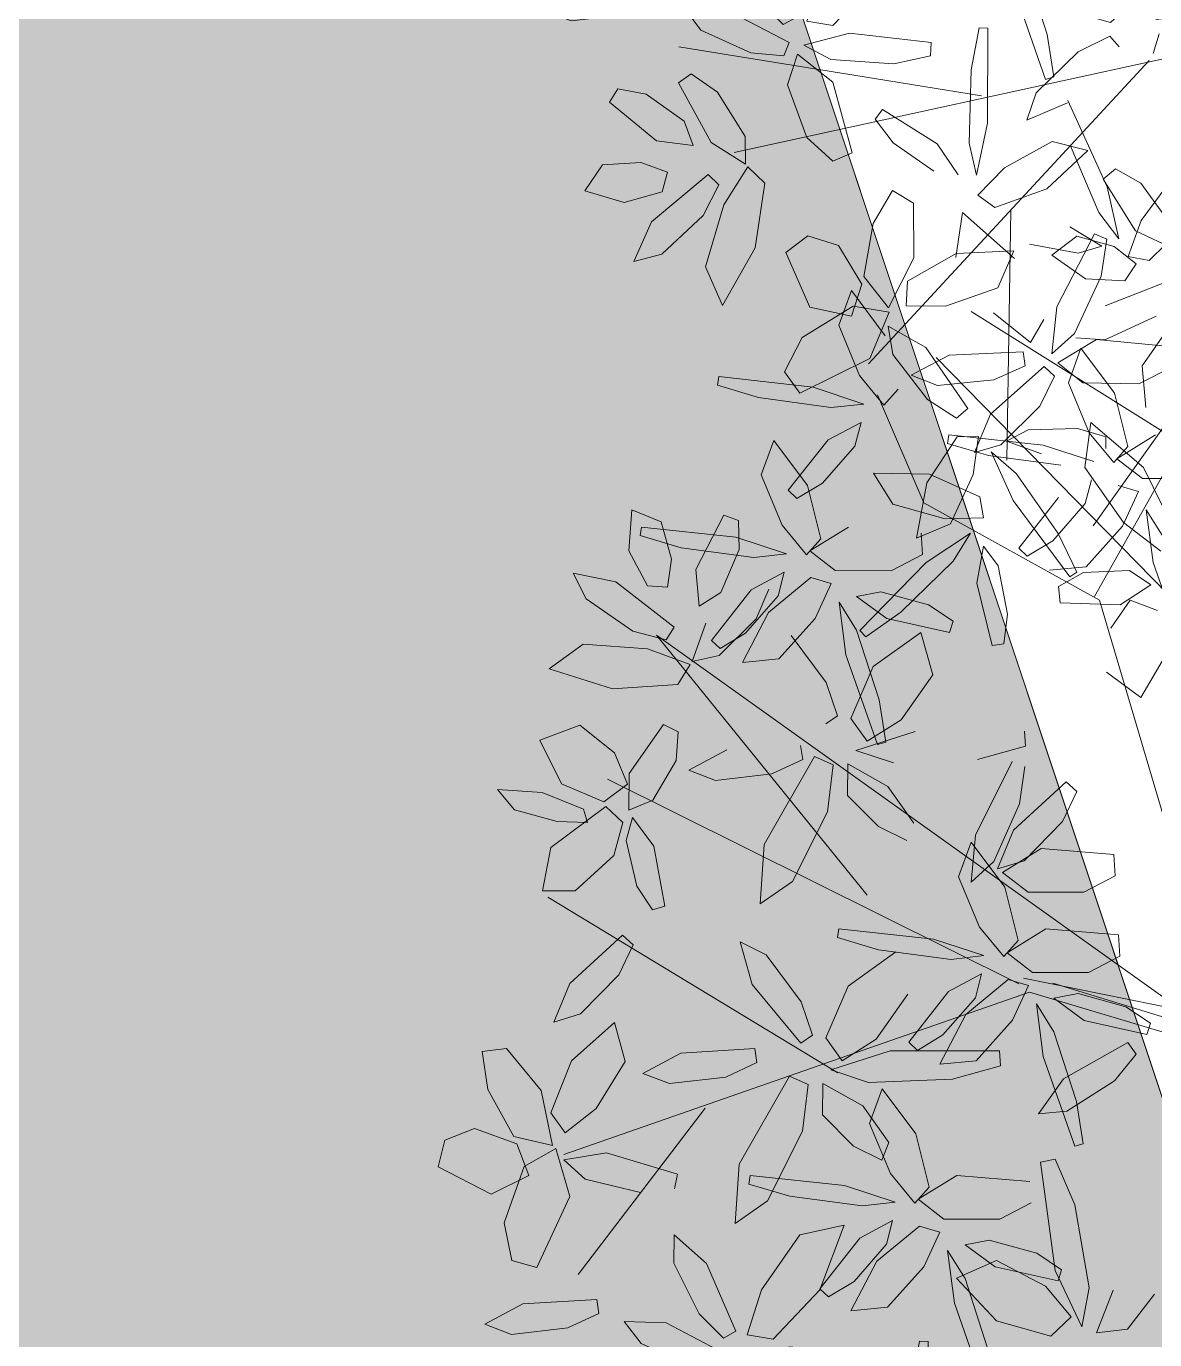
# Model space of a CAD drawing. Header units: inches. Extents: x 218980 to 233865, y 587194 to 599270.
# Drawn here: x 219060.106 to 219063.015, y 587472.504 to 587475.888 of the extents above; entities that cross this region are included whole.
import ezdxf

# ---------------------------------------------------------------- set-up
doc = ezdxf.new("R2010")
doc.units = ezdxf.units.IN
doc.header["$MEASUREMENT"] = 0
doc.linetypes.add('01', pattern=[0])
doc.layers.get('0').update_dxf_attribs({"lineweight": 0})
doc.layers.add('Open Space Within Settlement Active', color=7, linetype='01', lineweight=0, true_color=0xb1d336)
doc.layers.add('P_Main Development Zone', color=7, linetype='Continuous', lineweight=0, true_color=0xdc5e9b)
doc.layers.add('Proposed Plot Boundary', color=250, linetype='01', lineweight=0)
doc.layers.add('Proposed Urban Design', color=250, linetype='Continuous', lineweight=0)

# ---------------------------------------------------------------- blocks, each defined once
blk = doc.blocks.new('tree2')
at = {"color": 60}
for p, q in [((325195.9981, 3048397.3896), (325195.7948, 3048397.8351)), ((325195.8072, 3048397.6044), (325195.955, 3048397.2574)), ((325196.0577, 3048397.122), (325195.9981, 3048397.3896)), ((325196.3403, 3048397.4417), (325196.1728, 3048397.2167)), ((325195.2523, 3048397.2572), (325195.2176, 3048397.026)), ((325195.5199, 3048397.0214), (325195.2523, 3048397.2572)), ((325195.955, 3048397.2574), (325196.0577, 3048397.122)), ((325195.9704, 3048397.0845), (325195.8055, 3048397.1842)), ((325196.1728, 3048397.2167), (325196.1063, 3048397.0311)), ((325196.2139, 3048397.0098), (325196.416, 3048397.2091)), ((325195.7385, 3048396.772), (325195.9326, 3048397.1479)), ((325195.9326, 3048397.1479), (325195.9963, 3048397.1213)), ((325195.9963, 3048397.1213), (325195.9665, 3048396.9295)), ((325195.5981, 3048397.0951), (325195.8489, 3048397.0492)), ((325195.8489, 3048397.0492), (325195.9704, 3048397.0845)), ((325196.1063, 3048397.0311), (325196.2139, 3048397.0098)), ((325195.9665, 3048396.9295), (325195.8305, 3048396.634)), ((325194.6803, 3048396.8552), (325194.6144, 3048396.6777)), ((325194.8528, 3048396.6228), (325194.6803, 3048396.8552)), ((325195.7123, 3048396.5302), (325195.7385, 3048396.772)), ((325195.4126, 3048396.7405), (325195.6024, 3048396.5887)), ((325195.6024, 3048396.5887), (325195.6709, 3048396.7059)), ((325194.6144, 3048396.6777), (325194.7212, 3048396.4182)), ((325195.8305, 3048396.634), (325195.7123, 3048396.5302)), ((325195.743, 3048396.4829), (325195.9437, 3048396.6027)), ((325195.9437, 3048396.6027), (325196.3188, 3048396.5666)), ((325194.9872, 3048396.4205), (325195.1844, 3048396.5226)), ((325195.1844, 3048396.5226), (325195.5648, 3048396.5403)), ((325195.5648, 3048396.5403), (325195.5752, 3048396.4679)), ((325195.3974, 3048396.2195), (325195.6731, 3048396.4642)), ((325195.5752, 3048396.4679), (325195.4144, 3048396.3952)), ((325195.6731, 3048396.4642), (325195.7268, 3048396.4146)), ((325195.8732, 3048396.3794), (325195.743, 3048396.4829)), ((325196.3242, 3048396.4569), (325196.1613, 3048396.375)), ((325193.9965, 3048396.4123), (325193.9895, 3048396.3682)), ((325193.9895, 3048396.3682), (325194.2006, 3048396.3042)), ((325194.483, 3048396.3574), (325193.9965, 3048396.4123)), ((325194.7212, 3048396.4182), (325194.8461, 3048396.2657)), ((325195.1233, 3048396.3661), (325194.9872, 3048396.4205)), ((325195.4144, 3048396.3952), (325195.1233, 3048396.3661)), ((325195.7268, 3048396.4146), (325195.6516, 3048396.2608)), ((325196.1613, 3048396.375), (325195.8732, 3048396.3794)), ((325194.2006, 3048396.3042), (325194.5743, 3048396.2524)), ((325194.7432, 3048396.2708), (325194.483, 3048396.3574)), ((325194.8461, 3048396.2657), (325194.9198, 3048396.347)), ((325194.5743, 3048396.2524), (325194.7432, 3048396.2708)), ((325195.6516, 3048396.2608), (325195.4506, 3048396.0615)), ((325194.7304, 3048396.1766), (325194.5601, 3048396.0865)), ((325194.6981, 3048396.0543), (325194.7304, 3048396.1766)), ((325195.3135, 3048396.0209), (325195.3974, 3048396.2195)), ((325195.9147, 3048396.1755), (325195.8832, 3048395.9438)), ((325196.1856, 3048395.9434), (325195.9147, 3048396.1755)), ((325194.2793, 3048396.0833), (325194.2143, 3048395.9054)), ((325194.453, 3048395.8518), (325194.2793, 3048396.0833)), ((325194.5601, 3048396.0865), (325194.3539, 3048395.8266)), ((325194.5297, 3048395.8629), (325194.6981, 3048396.0543)), ((325195.4506, 3048396.0615), (325195.3135, 3048396.0209)), ((325194.2143, 3048395.9054), (325194.3224, 3048395.6465)), ((325194.7937, 3048395.9153), (325194.8934, 3048395.7543)), ((325195.083, 3048395.9089), (325194.7937, 3048395.9153)), ((325195.3418, 3048395.7924), (325195.083, 3048395.9089)), ((325195.8832, 3048395.9438), (325196.0822, 3048395.6611)), ((325196.3409, 3048395.63), (325196.1856, 3048395.9434)), ((325194.3539, 3048395.8266), (325194.3981, 3048395.7844)), ((325194.3981, 3048395.7844), (325194.5297, 3048395.8629)), ((325194.5213, 3048395.5764), (325194.453, 3048395.8518)), ((325194.8934, 3048395.7543), (325195.1637, 3048395.6794)), ((325195.3608, 3048395.6843), (325195.3418, 3048395.7924)), ((325193.5328, 3048395.5142), (325193.548, 3048395.7251)), ((325193.548, 3048395.7251), (325193.6983, 3048395.6643)), ((325193.8771, 3048395.4186), (325194.0211, 3048395.6979)), ((325194.0211, 3048395.6979), (325194.0976, 3048395.6702)), ((325193.5977, 3048395.6368), (325193.5909, 3048395.5927)), ((325194.0846, 3048395.5845), (325193.5977, 3048395.6368)), ((325193.6983, 3048395.6643), (325193.7515, 3048395.4724)), ((325194.0976, 3048395.6702), (325194.1016, 3048395.5206)), ((325194.3224, 3048395.6465), (325194.4481, 3048395.4947)), ((325194.4649, 3048395.5142), (325194.6639, 3048395.6367)), ((325195.1637, 3048395.6794), (325195.3608, 3048395.6843)), ((325196.0822, 3048395.6611), (325196.274, 3048395.512)), ((325193.5909, 3048395.5927), (325193.8025, 3048395.5298)), ((325194.3452, 3048395.4992), (325194.0846, 3048395.5845)), ((325194.4481, 3048395.4947), (325194.5213, 3048395.5764)), ((325195.0395, 3048395.6058), (325195.0464, 3048395.4962)), ((325195.2936, 3048395.6063), (325195.0655, 3048395.454)), ((325195.2044, 3048395.4616), (325195.2936, 3048395.6063)), ((325193.6275, 3048395.3338), (325193.5328, 3048395.5142)), ((325193.8025, 3048395.5298), (325194.1763, 3048395.48)), ((325194.1016, 3048395.5206), (325194.007, 3048395.2994)), ((325194.1763, 3048395.48), (325194.3452, 3048395.4992)), ((325194.5966, 3048395.4124), (325194.4649, 3048395.5142)), ((325195.0464, 3048395.4962), (325194.8847, 3048395.412)), ((325195.3601, 3048395.5383), (325195.3267, 3048395.3486)), ((325195.4368, 3048395.4378), (325195.3601, 3048395.5383)), ((325193.7515, 3048395.4724), (325193.732, 3048395.328)), ((325193.895, 3048395.2288), (325193.8771, 3048395.4186)), ((325195.0655, 3048395.454), (325194.7235, 3048395.1036)), ((325194.9342, 3048395.1985), (325195.2044, 3048395.4616)), ((325195.4846, 3048395.1874), (325195.4368, 3048395.4378)), ((325193.2457, 3048395.4002), (325193.4644, 3048395.3546)), ((325193.3125, 3048395.2673), (325193.2457, 3048395.4002)), ((325193.4644, 3048395.3546), (325193.7656, 3048395.1212)), ((325194.3329, 3048395.405), (325194.163, 3048395.314)), ((325194.4707, 3048395.3764), (325194.2515, 3048395.1961)), ((325194.3013, 3048395.2825), (325194.3329, 3048395.405)), ((325194.576, 3048395.3454), (325194.4707, 3048395.3764)), ((325194.8847, 3048395.412), (325194.5966, 3048395.4124)), ((325195.3267, 3048395.3486), (325195.4053, 3048395.0262)), ((325195.7467, 3048395.3313), (325195.8764, 3048395.403)), ((325195.8764, 3048395.403), (325196.1124, 3048395.414)), ((325196.1124, 3048395.414), (325196.2234, 3048395.34)), ((325193.732, 3048395.328), (325193.6275, 3048395.3338)), ((325194.007, 3048395.2994), (325193.895, 3048395.2288)), ((325194.163, 3048395.314), (325193.9582, 3048395.0529)), ((325194.1339, 3048395.0902), (325194.3013, 3048395.2825)), ((325194.2542, 3048395.3162), (325194.1893, 3048395.1644)), ((325194.493, 3048395.1666), (325194.576, 3048395.3454)), ((325194.8307, 3048395.3041), (325194.7065, 3048395.28)), ((325195.0763, 3048395.2357), (325194.8307, 3048395.3041)), ((325195.7559, 3048395.2464), (325195.7467, 3048395.3313)), ((325196.2234, 3048395.34), (325196.0644, 3048395.2369)), ((325193.5535, 3048395.1014), (325193.3125, 3048395.2673)), ((325194.6161, 3048395.2505), (325194.6513, 3048394.9786)), ((325194.7062, 3048395.1064), (325194.6161, 3048395.2505)), ((325194.7065, 3048395.28), (325194.8617, 3048395.1658)), ((325195.2042, 3048395.1513), (325195.0763, 3048395.2357)), ((325196.0644, 3048395.2369), (325195.7559, 3048395.2464)), ((325196.0168, 3048395.1157), (325196.116, 3048395.2598)), ((325196.116, 3048395.2598), (325196.2578, 3048395.2075)), ((325194.1893, 3048395.1644), (325193.9977, 3048394.9755)), ((325194.2515, 3048395.1961), (325194.1173, 3048394.9397)), ((325194.3058, 3048394.9576), (325194.493, 3048395.1666)), ((325194.754, 3048395.071), (325194.9342, 3048395.1985)), ((325194.8617, 3048395.1658), (325195.1855, 3048395.0932)), ((325195.1855, 3048395.0932), (325195.2042, 3048395.1513)), ((325195.4657, 3048395.0353), (325195.4846, 3048395.1874)), ((325193.7247, 3048395.0557), (325193.5535, 3048395.1014)), ((325193.7656, 3048395.1212), (325193.7247, 3048395.0557)), ((325193.8588, 3048394.9443), (325193.929, 3048395.1414)), ((325194.0026, 3048395.011), (325194.1339, 3048395.0902)), ((325194.5495, 3048394.8367), (325194.3696, 3048395.079)), ((325194.822, 3048394.7474), (325194.7062, 3048395.1064)), ((325194.7235, 3048395.1036), (325194.754, 3048395.071)), ((325194.7923, 3048394.9181), (325195.0367, 3048395.0939)), ((325195.0367, 3048395.0939), (325195.0999, 3048394.8764)), ((325193.1213, 3048394.9063), (325193.2968, 3048395.0339)), ((325193.2968, 3048395.0339), (325193.6292, 3048395.0087)), ((325193.9582, 3048395.0529), (325194.0026, 3048395.011)), ((325195.4053, 3048395.0262), (325195.4657, 3048395.0353)), ((325193.6292, 3048395.0087), (325193.848, 3048394.9291)), ((325193.9977, 3048394.9755), (325193.8588, 3048394.9443)), ((325194.1173, 3048394.9397), (325194.3058, 3048394.9576)), ((325194.6513, 3048394.9786), (325194.8135, 3048394.5166)), ((325196.2989, 3048394.9747), (325196.1724, 3048394.7583)), ((325193.4479, 3048394.8036), (325193.1213, 3048394.9063)), ((325193.848, 3048394.9291), (325193.7839, 3048394.8253)), ((325194.6765, 3048394.6514), (325194.7923, 3048394.9181)), ((325195.0999, 3048394.8764), (325194.9356, 3048394.644)), ((325196.1724, 3048394.7583), (325195.9947, 3048394.8891)), ((325193.7839, 3048394.8253), (325193.4479, 3048394.8036)), ((325194.6073, 3048394.6646), (325194.5495, 3048394.8367)), ((325194.8563, 3048394.5294), (325194.822, 3048394.7474)), ((325193.0737, 3048394.5385), (325193.2803, 3048394.6158)), ((325193.2803, 3048394.6158), (325193.4579, 3048394.4734)), ((325193.5335, 3048394.3673), (325193.71, 3048394.6205)), ((325193.71, 3048394.6205), (325193.7862, 3048394.5817)), ((325194.5469, 3048394.6234), (325194.6073, 3048394.6646)), ((325194.7604, 3048394.5335), (325194.6765, 3048394.6514)), ((325194.9356, 3048394.644), (325194.7604, 3048394.5335)), ((325193.1857, 3048394.3143), (325193.0737, 3048394.5385)), ((325193.7862, 3048394.5817), (325193.7753, 3048394.4339)), ((325194.7028, 3048394.4861), (325195.0081, 3048394.5844)), ((325195.5722, 3048394.5845), (325195.5775, 3048394.5074)), ((325193.4579, 3048394.4734), (325193.5244, 3048394.3116)), ((325193.8419, 3048394.3842), (325194.0377, 3048394.489)), ((325194.4178, 3048394.5119), (325194.4292, 3048394.4397)), ((325194.8963, 3048394.4219), (325194.7028, 3048394.4861)), ((325194.8135, 3048394.5166), (325194.8563, 3048394.5294)), ((325195.5775, 3048394.5074), (325195.3301, 3048394.4385)), ((325193.7753, 3048394.4339), (325193.6555, 3048394.2303)), ((325194.2293, 3048394.0011), (325194.4891, 3048394.4542)), ((325194.4292, 3048394.4397), (325194.2694, 3048394.3648)), ((325194.4891, 3048394.4542), (325194.5857, 3048394.4111)), ((325194.5857, 3048394.4111), (325194.5558, 3048394.17)), ((325194.6618, 3048394.4164), (325194.6591, 3048394.2545)), ((325194.868, 3048394.3006), (325194.6618, 3048394.4164)), ((325195.3199, 3048394.0501), (325195.5088, 3048394.4286)), ((325195.5729, 3048394.4029), (325195.5457, 3048394.2107)), ((325193.5328, 3048394.1778), (325193.5335, 3048394.3673)), ((325193.9788, 3048394.3316), (325193.8419, 3048394.3842)), ((325194.2694, 3048394.3648), (325193.9788, 3048394.3316)), ((325192.8545, 3048394.2853), (325192.9428, 3048394.1791)), ((325193.0858, 3048394.2684), (325192.8545, 3048394.2853)), ((325193.2986, 3048394.1833), (325193.0858, 3048394.2684)), ((325193.4031, 3048394.2215), (325193.1857, 3048394.3143)), ((325193.5244, 3048394.3116), (325193.4031, 3048394.2215)), ((325195.0011, 3048394.1118), (325194.868, 3048394.3006)), ((325195.5148, 3048394.075), (325195.787, 3048394.3236)), ((325195.8414, 3048394.2747), (325195.7684, 3048394.1199)), ((325195.787, 3048394.3236), (325195.8414, 3048394.2747)), ((325193.1297, 3048393.9857), (325193.4129, 3048394.1978)), ((325193.4129, 3048394.1978), (325193.5017, 3048394.114)), ((325193.6555, 3048394.2303), (325193.5328, 3048394.1778)), ((325194.6591, 3048394.2545), (325194.8199, 3048394.0932)), ((325195.5457, 3048394.2107), (325195.4138, 3048393.9134)), ((325192.9428, 3048394.1791), (325193.1625, 3048394.1197)), ((325193.3196, 3048394.1141), (325193.2986, 3048394.1833)), ((325193.5176, 3048394.0213), (325193.5512, 3048394.1398)), ((325193.5512, 3048394.1398), (325193.6616, 3048393.9921)), ((325194.5558, 3048394.17), (325194.3762, 3048393.8115)), ((325193.1625, 3048394.1197), (325193.3196, 3048394.1141)), ((325193.5017, 3048394.114), (325193.4546, 3048393.9443)), ((325194.8199, 3048394.0932), (325194.9647, 3048394.0215)), ((325195.4336, 3048393.8753), (325195.5148, 3048394.075)), ((325195.7684, 3048394.1199), (325195.5702, 3048393.9178)), ((325193.5737, 3048393.7872), (325193.5176, 3048394.0213)), ((325194.2086, 3048393.6956), (325194.2293, 3048394.0011)), ((325195.2966, 3048394.0127), (325195.2317, 3048393.8348)), ((325195.4704, 3048393.7813), (325195.2966, 3048394.0127)), ((325195.2971, 3048393.8079), (325195.3199, 3048394.0501)), ((325193.0862, 3048393.7617), (325193.1297, 3048393.9857)), ((325193.4546, 3048393.9443), (325193.2553, 3048393.7629)), ((325193.6616, 3048393.9921), (325193.717, 3048393.6834)), ((325195.4583, 3048393.8574), (325195.6573, 3048393.9799)), ((325195.6573, 3048393.9799), (325196.0329, 3048393.949)), ((325196.0329, 3048393.949), (325196.0398, 3048393.8394)), ((325195.4138, 3048393.9134), (325195.2971, 3048393.8079)), ((325195.5702, 3048393.9178), (325195.4336, 3048393.8753)), ((325194.3762, 3048393.8115), (325194.2086, 3048393.6956)), ((325195.2317, 3048393.8348), (325195.3398, 3048393.576)), ((325195.59, 3048393.7556), (325195.4583, 3048393.8574)), ((325196.0398, 3048393.8394), (325195.8781, 3048393.7552)), ((325193.2553, 3048393.7629), (325193.0862, 3048393.7617)), ((325193.6544, 3048393.6654), (325193.5737, 3048393.7872)), ((325195.5387, 3048393.5058), (325195.4704, 3048393.7813)), ((325195.8781, 3048393.7552), (325195.59, 3048393.7556)), ((325193.717, 3048393.6834), (325193.6544, 3048393.6654)), ((325193.2272, 3048393.2855), (325193.4994, 3048393.534)), ((325193.4994, 3048393.534), (325193.5538, 3048393.4851)), ((325194.6151, 3048393.5663), (325194.6083, 3048393.5221)), ((325194.6083, 3048393.5221), (325194.8199, 3048393.4593)), ((325195.102, 3048393.5139), (325194.6151, 3048393.5663)), ((325195.3398, 3048393.576), (325195.4655, 3048393.4241)), ((325195.4823, 3048393.4436), (325195.6813, 3048393.5662)), ((325195.6813, 3048393.5662), (325196.0569, 3048393.5352)), ((325193.5538, 3048393.4851), (325193.4808, 3048393.3303)), ((325194.1064, 3048393.4997), (325194.1678, 3048393.2798)), ((325194.2407, 3048393.4326), (325194.1064, 3048393.4997)), ((325194.8199, 3048393.4593), (325195.1937, 3048393.4094)), ((325195.3626, 3048393.4287), (325195.102, 3048393.5139)), ((325195.4655, 3048393.4241), (325195.5387, 3048393.5058)), ((325194.4206, 3048393.1903), (325194.2407, 3048393.4326)), ((325194.6634, 3048393.2717), (325194.9078, 3048393.4475)), ((325195.1937, 3048393.4094), (325195.3626, 3048393.4287)), ((325195.614, 3048393.3419), (325195.4823, 3048393.4436)), ((325193.4808, 3048393.3303), (325193.2826, 3048393.1282)), ((325195.3503, 3048393.3344), (325195.1804, 3048393.2435)), ((325195.3187, 3048393.212), (325195.3503, 3048393.3344)), ((325195.9021, 3048393.3415), (325195.614, 3048393.3419)), ((325194.1678, 3048393.2798), (325194.418, 3048392.9769)), ((325194.5476, 3048393.005), (325194.6634, 3048393.2717)), ((325195.4881, 3048393.3058), (325195.2689, 3048393.1256)), ((325195.5934, 3048393.2748), (325195.4881, 3048393.3058)), ((325195.5104, 3048393.096), (325195.5934, 3048393.2748)), ((325194.4784, 3048393.0181), (325194.4206, 3048393.1903)), ((325194.971, 3048393.2299), (325194.8067, 3048392.9975)), ((325195.1804, 3048393.2435), (325194.9756, 3048392.9824)), ((325195.1513, 3048393.0197), (325195.3187, 3048393.212)), ((325195.8481, 3048393.2336), (325195.7239, 3048393.2094)), ((325195.2689, 3048393.1256), (325195.1347, 3048392.8692)), ((325195.7236, 3048393.0359), (325195.6335, 3048393.18)), ((325195.3232, 3048392.8871), (325195.5104, 3048393.096)), ((325194.418, 3048392.9769), (325194.4784, 3048393.0181)), ((325194.6315, 3048392.887), (325194.5476, 3048393.005)), ((325194.8067, 3048392.9975), (325194.6315, 3048392.887)), ((325194.9756, 3048392.9824), (325195.02, 3048392.9405)), ((325195.02, 3048392.9405), (325195.1513, 3048393.0197)), ((325193.6051, 3048392.8218), (325193.8009, 3048392.9265)), ((325193.8009, 3048392.9265), (325194.1811, 3048392.9495)), ((325194.1811, 3048392.9495), (325194.1924, 3048392.8772)), ((325194.5739, 3048392.8396), (325194.8792, 3048392.9379)), ((325194.8792, 3048392.9379), (325195.4433, 3048392.9381)), ((325195.4433, 3048392.9381), (325195.4486, 3048392.861)), ((325194.1924, 3048392.8772), (325194.0327, 3048392.8024)), ((325195.1347, 3048392.8692), (325195.3232, 3048392.8871)), ((325195.4486, 3048392.861), (325195.2012, 3048392.792)), ((325194.0327, 3048392.8024), (325193.742, 3048392.7692)), ((325194.1004, 3048392.3547), (325194.3603, 3048392.8078)), ((325194.3603, 3048392.8078), (325194.4568, 3048392.7646)), ((325194.7674, 3048392.7754), (325194.5739, 3048392.8396)), ((325195.2012, 3048392.792), (325194.7674, 3048392.7754)), ((325194.4568, 3048392.7646), (325194.427, 3048392.5236)), ((325194.5329, 3048392.77), (325194.5303, 3048392.608)), ((325194.7391, 3048392.6541), (325194.5329, 3048392.77)), ((325194.8385, 3048392.7422), (325194.7735, 3048392.5644)), ((325195.0123, 3048392.5108), (325194.8385, 3048392.7422)), ((325194.8723, 3048392.4654), (325194.7391, 3048392.6541)), ((325194.5303, 3048392.608), (325194.691, 3048392.4468)), ((325194.427, 3048392.5236), (325194.2473, 3048392.165)), ((325194.7735, 3048392.5644), (325194.8817, 3048392.3055)), ((325194.691, 3048392.4468), (325194.8358, 3048392.3751)), ((325194.8358, 3048392.3751), (325194.8723, 3048392.4654)), ((325194.6439, 3048392.2434), (325194.157, 3048392.2958)), ((325194.9045, 3048392.1582), (325194.6439, 3048392.2434)), ((325194.7356, 3048392.139), (325194.9045, 3048392.1582)), ((325194.8922, 3048392.064), (325194.7223, 3048391.973))]:
    blk.add_line(p, q, dxfattribs=at)
at = {"color": 44}
for p, q in [((325196.3265, 3048396.1031), (325195.2963, 3048396.7475)), ((325197.4634, 3048394.1139), (325195.1158, 3048396.5105)), ((325195.0532, 3048395.7627), (325194.8141, 3048396.3192)), ((325195.9332, 3048395.2795), (325196.3759, 3048396.0655)), ((325195.9579, 3048395.2607), (325195.0532, 3048395.7627)), ((325196.5911, 3048393.1216), (325195.9579, 3048395.2607)), ((325193.6755, 3048395.0805), (325196.3806, 3048393.1483)), ((325194.7601, 3048393.7395), (325193.6755, 3048395.0805)), ((325195.5435, 3048393.2831), (325193.4217, 3048394.3377)), ((325194.6093, 3048392.8247), (325193.1144, 3048393.7294)), ((325195.566, 3048393.3127), (325196.3806, 3048393.1483)), ((325195.7183, 3048393.2863), (325197.4506, 3048392.7547)), ((325195.5982, 3048393.241), (325193.1963, 3048392.4034)), ((325197.4447, 3048392.6847), (325195.5982, 3048393.241)), ((325193.9249, 3048392.643), (325193.2711, 3048391.7848)), ((325197.3163, 3048391.5736), (325193.7676, 3048390.7982)), ((325195.0431, 3048391.0902), (325193.4813, 3048391.3439)), ((325195.9072, 3048391.2736), (325194.4594, 3048389.7096)), ((325197.2803, 3048391.2113), (325195.6173, 3048388.8744)), ((325195.1933, 3048390.5024), (325195.173, 3048389.2128))]:
    blk.add_line(p, q, dxfattribs=at)
at = {"color": 62}
for p, q in [((325196.0569, 3048393.5352), (325196.0638, 3048393.4256)), ((325196.0638, 3048393.4256), (325195.9021, 3048393.3415)), ((325193.146, 3048393.0857), (325193.2272, 3048393.2855)), ((325195.7239, 3048393.2094), (325195.8791, 3048393.0952)), ((325196.0937, 3048393.1652), (325195.8481, 3048393.2336)), ((325193.2826, 3048393.1282), (325193.146, 3048393.0857)), ((325195.6335, 3048393.18), (325195.6687, 3048392.9081)), ((325196.2216, 3048393.0808), (325196.0937, 3048393.1652)), ((325193.2359, 3048392.8867), (325193.4579, 3048393.084)), ((325193.4579, 3048393.084), (325193.5134, 3048392.8835)), ((325195.8791, 3048393.0952), (325196.2029, 3048393.0227)), ((325196.2029, 3048393.0227), (325196.2216, 3048393.0808)), ((325195.8394, 3048392.6769), (325195.7236, 3048393.0359)), ((325195.7736, 3048392.7938), (325196.1049, 3048392.9816)), ((325196.1049, 3048392.9816), (325196.1469, 3048392.9217)), ((325192.7757, 3048392.9347), (325192.9013, 3048392.9509)), ((325192.8054, 3048392.739), (325192.7757, 3048392.9347)), ((325192.9013, 3048392.9509), (325193.0795, 3048392.7334)), ((325196.1469, 3048392.9217), (325196.0363, 3048392.7842)), ((325193.1294, 3048392.6178), (325193.2359, 3048392.8867)), ((325193.5134, 3048392.8835), (325193.3633, 3048392.6416)), ((325195.6687, 3048392.9081), (325195.8309, 3048392.446)), ((325193.742, 3048392.7692), (325193.6051, 3048392.8218)), ((325195.6438, 3048392.6136), (325195.7736, 3048392.7938)), ((325196.0363, 3048392.7842), (325195.7899, 3048392.6266)), ((325192.9387, 3048392.4968), (325192.8054, 3048392.739)), ((325193.0795, 3048392.7334), (325193.1388, 3048392.4505)), ((325193.3633, 3048392.6416), (325193.2044, 3048392.515)), ((325195.8737, 3048392.4589), (325195.8394, 3048392.6769)), ((325193.2044, 3048392.515), (325193.1294, 3048392.6178)), ((325195.7899, 3048392.6266), (325195.6438, 3048392.6136)), ((325192.5834, 3048392.4783), (325192.7366, 3048392.5385)), ((325192.7366, 3048392.5385), (325192.9547, 3048392.459)), ((325195.0806, 3048392.2353), (325195.0123, 3048392.5108)), ((325192.5486, 3048392.3402), (325192.5834, 3048392.4783)), ((325193.1388, 3048392.4505), (325192.9387, 3048392.4968)), ((325192.9547, 3048392.459), (325193.0174, 3048392.2964)), ((325195.8309, 3048392.446), (325195.8737, 3048392.4589)), ((325192.9917, 3048392.3415), (325193.1563, 3048392.4344)), ((325193.1563, 3048392.4344), (325193.2276, 3048392.187)), ((325193.1972, 3048392.3761), (325193.4177, 3048392.412)), ((325193.3072, 3048392.276), (325193.1972, 3048392.3761)), ((325193.4177, 3048392.412), (325193.7826, 3048392.3021)), ((325195.6548, 3048392.3647), (325195.7305, 3048392.3801)), ((325195.7305, 3048392.3801), (325195.8317, 3048392.144)), ((325192.822, 3048392.1987), (325192.5486, 3048392.3402)), ((325192.8889, 3048392.052), (325192.9917, 3048392.3415)), ((325194.0797, 3048392.0491), (325194.1004, 3048392.3547)), ((325194.8817, 3048392.3055), (325195.0074, 3048392.1536)), ((325195.7299, 3048391.8055), (325195.6548, 3048392.3647)), ((325193.0174, 3048392.2964), (325192.822, 3048392.1987)), ((325193.5917, 3048392.2076), (325193.3072, 3048392.276)), ((325193.7826, 3048392.3021), (325193.7679, 3048392.2263)), ((325194.157, 3048392.2958), (325194.1502, 3048392.2517)), ((325194.1502, 3048392.2517), (325194.3617, 3048392.1888)), ((325195.0074, 3048392.1536), (325195.0806, 3048392.2353)), ((325195.0242, 3048392.1732), (325195.2232, 3048392.2957)), ((325195.2232, 3048392.2957), (325195.5988, 3048392.2648)), ((325193.2276, 3048392.187), (325193.0584, 3048391.8214)), ((325194.3617, 3048392.1888), (325194.7356, 3048392.139)), ((325195.1559, 3048392.0714), (325195.0242, 3048392.1732)), ((325194.2473, 3048392.165), (325194.0797, 3048392.0491)), ((325195.6057, 3048392.1551), (325195.444, 3048392.071)), ((325195.8317, 3048392.144), (325195.9058, 3048391.7163)), ((325192.9289, 3048391.8569), (325192.8889, 3048392.052)), ((325194.6428, 3048392.0403), (325194.4143, 3048391.9905)), ((325194.5175, 3048391.7063), (325194.6428, 3048392.0403)), ((325195.03, 3048392.0354), (325194.8108, 3048391.8551)), ((325194.8605, 3048391.9415), (325194.8922, 3048392.064)), ((325195.1353, 3048392.0044), (325195.03, 3048392.0354)), ((325195.444, 3048392.071), (325195.1559, 3048392.0714)), ((325193.764, 3048391.8441), (325193.7665, 3048391.9907)), ((325193.7665, 3048391.9907), (325193.932, 3048391.8426)), ((325194.4143, 3048391.9905), (325194.2168, 3048391.7068)), ((325194.7223, 3048391.973), (325194.5175, 3048391.7119)), ((325195.0523, 3048391.8256), (325195.1353, 3048392.0044)), ((325194.6931, 3048391.7492), (325194.8605, 3048391.9415)), ((325195.1754, 3048391.9095), (325195.2106, 3048391.6376)), ((325195.2654, 3048391.7654), (325195.1754, 3048391.9095)), ((325195.3899, 3048391.9631), (325195.2658, 3048391.939)), ((325195.2658, 3048391.939), (325195.421, 3048391.8248)), ((325195.6355, 3048391.8947), (325195.3899, 3048391.9631)), ((325193.0584, 3048391.8214), (325192.9289, 3048391.8569)), ((325193.8947, 3048391.5823), (325193.764, 3048391.8441)), ((325193.932, 3048391.8426), (325194.0838, 3048391.4933)), ((325194.8108, 3048391.8551), (325194.6766, 3048391.5987)), ((325195.221, 3048391.7663), (325195.4283, 3048391.8578)), ((325195.4283, 3048391.8578), (325195.6804, 3048391.7257)), ((325195.7635, 3048391.8103), (325195.6355, 3048391.8947)), ((325194.8651, 3048391.6166), (325195.0523, 3048391.8256)), ((325195.4277, 3048391.5474), (325195.221, 3048391.7663)), ((325195.3813, 3048391.4064), (325195.2654, 3048391.7654)), ((325195.421, 3048391.8248), (325195.7448, 3048391.7522)), ((325195.7448, 3048391.7522), (325195.7635, 3048391.8103)), ((325194.2168, 3048391.7068), (325194.1424, 3048391.4754)), ((325194.2762, 3048391.453), (325194.5175, 3048391.7063)), ((325194.5175, 3048391.7119), (325194.5619, 3048391.67)), ((325194.5619, 3048391.67), (325194.6931, 3048391.7492)), ((325192.7906, 3048391.5297), (325192.9864, 3048391.6344)), ((325192.9864, 3048391.6344), (325193.3666, 3048391.6574)), ((325193.3666, 3048391.6574), (325193.3779, 3048391.5851)), ((325195.2106, 3048391.6376), (325195.3728, 3048391.1756)), ((325193.3779, 3048391.5851), (325193.2182, 3048391.5103)), ((325194.0198, 3048391.4579), (325193.8947, 3048391.5823)), ((325194.6766, 3048391.5987), (325194.8651, 3048391.6166)), ((325192.9275, 3048391.4771), (325192.7906, 3048391.5297)), ((325193.2182, 3048391.5103), (325192.9275, 3048391.4771)), ((325193.5089, 3048391.5436), (325193.7244, 3048391.5357)), ((325193.5957, 3048391.4298), (325193.5089, 3048391.5436)), ((325194.0838, 3048391.4933), (325194.0198, 3048391.4579)), ((325195.7074, 3048391.4679), (325195.4277, 3048391.5474)), ((325194.1424, 3048391.4754), (325194.2762, 3048391.453)), ((325195.03, 3048391.4418), (325194.9897, 3048391.2248)), ((325195.0746, 3048391.4397), (325195.03, 3048391.4418)), ((325195.0738, 3048390.9501), (325195.0746, 3048391.4397)), ((325194.1268, 3048391.3518), (325194.3621, 3048391.4133)), ((325194.3621, 3048391.4133), (325194.7824, 3048391.3655)), ((325194.7824, 3048391.3655), (325194.7802, 3048391.2965)), ((325195.4156, 3048391.1884), (325195.3813, 3048391.4064)), ((325194.2658, 3048391.2783), (325194.1268, 3048391.3518)), ((325194.7802, 3048391.2965), (325194.5903, 3048391.2562)), ((325195.5406, 3048391.3175), (325195.3243, 3048391.107)), ((325194.5903, 3048391.2562), (325194.2658, 3048391.2783)), ((325194.9897, 3048391.2248), (325194.9796, 3048390.8478)), ((325195.3728, 3048391.1756), (325195.4156, 3048391.1884)), ((325193.1239, 3048391.0582), (325193.1672, 3048391.1271)), ((325193.1672, 3048391.1271), (325193.3143, 3048391.0993)), ((325195.3243, 3048391.107), (325195.2756, 3048390.965)), ((325194.8131, 3048390.8435), (325194.5319, 3048391.0197)), ((325195.0165, 3048390.6819), (325195.0738, 3048390.9501)), ((325194.9796, 3048390.8478), (325195.0165, 3048390.6819)), ((325192.9969, 3048390.6016), (325193.0882, 3048390.7356))]:
    blk.add_line(p, q, dxfattribs=at)
at = {"color": 64}
for p, q in [((325195.8678, 3048391.516), (325195.7299, 3048391.8055)), ((325195.6804, 3048391.7257), (325195.8132, 3048391.5668)), ((325195.9058, 3048391.7163), (325195.8678, 3048391.516)), ((325196.0297, 3048391.7044), (325195.9423, 3048391.4846)), ((325196.1032, 3048391.5035), (325196.2416, 3048391.6842)), ((325195.8132, 3048391.5668), (325195.7074, 3048391.4679)), ((325193.7244, 3048391.5357), (325194.0512, 3048391.3651)), ((325195.9423, 3048391.4846), (325196.1032, 3048391.5035)), ((325193.8534, 3048391.3128), (325193.5957, 3048391.4298)), ((325194.0512, 3048391.3651), (325194.0238, 3048391.2972)), ((325195.7035, 3048391.3977), (325195.5406, 3048391.3175)), ((325195.7524, 3048391.3432), (325195.7035, 3048391.3977)), ((325195.9277, 3048391.3085), (325195.9577, 3048391.4099)), ((325194.0238, 3048391.2972), (325193.8534, 3048391.3128)), ((325194.043, 3048391.1478), (325194.0935, 3048391.3064)), ((325194.0935, 3048391.3064), (325194.2768, 3048391.1614)), ((325193.4799, 3048391.158), (325193.5464, 3048391.205)), ((325193.6482, 3048390.8501), (325193.4799, 3048391.158)), ((325193.5464, 3048391.205), (325193.6809, 3048391.1093)), ((325194.2768, 3048391.1614), (325194.3764, 3048390.7979)), ((325193.3143, 3048391.0993), (325193.5104, 3048390.9598)), ((325193.6809, 3048391.1093), (325193.8249, 3048390.8819)), ((325194.1413, 3048390.877), (325194.043, 3048391.1478)), ((325193.3663, 3048390.8582), (325193.1239, 3048391.0582)), ((325194.5319, 3048391.0197), (325194.4949, 3048390.9711)), ((325195.2756, 3048390.965), (325195.4855, 3048391.055)), ((325193.5104, 3048390.9598), (325193.5555, 3048390.8354)), ((325194.4949, 3048390.9711), (325194.5875, 3048390.849)), ((325193.8249, 3048390.8819), (325193.8259, 3048390.7396)), ((325193.5555, 3048390.8354), (325193.3663, 3048390.8582)), ((325193.8259, 3048390.7396), (325193.6482, 3048390.8501)), ((325194.2758, 3048390.7539), (325194.1413, 3048390.877)), ((325194.5875, 3048390.849), (325194.7964, 3048390.7028)), ((325194.9215, 3048390.6842), (325194.8131, 3048390.8435)), ((325195.4066, 3048390.8549), (325195.1606, 3048390.7201)), ((325195.5904, 3048390.809), (325195.4066, 3048390.8549)), ((325193.0882, 3048390.7356), (325193.287, 3048390.7469)), ((325193.287, 3048390.7469), (325193.424, 3048390.6971)), ((325194.3764, 3048390.7979), (325194.2758, 3048390.7539)), ((325195.3785, 3048390.6119), (325195.5904, 3048390.809)), ((325193.3412, 3048390.4413), (325193.6333, 3048390.6861)), ((325193.424, 3048390.6971), (325193.3962, 3048390.5963)), ((325193.6333, 3048390.6861), (325193.6886, 3048390.6322)), ((325193.7142, 3048390.5289), (325193.8384, 3048390.7258)), ((325193.8384, 3048390.7258), (325193.9262, 3048390.6412)), ((325195.1606, 3048390.7201), (325195.0228, 3048390.5791)), ((325195.6702, 3048390.6623), (325195.7332, 3048390.7139)), ((325195.7332, 3048390.7139), (325195.8637, 3048390.6408)), ((325193.6886, 3048390.6322), (325193.6075, 3048390.4746)), ((325193.9262, 3048390.6412), (325193.8762, 3048390.3082)), ((325195.1118, 3048390.5149), (325195.3785, 3048390.6119)), ((325195.8365, 3048390.3957), (325195.6702, 3048390.6623)), ((325195.8637, 3048390.6408), (325196.0054, 3048390.4463)), ((325193.1998, 3048390.542), (325192.9969, 3048390.6016)), ((325193.3962, 3048390.5963), (325193.1998, 3048390.542)), ((325194.4839, 3048390.4327), (325194.5834, 3048390.6039)), ((325194.5834, 3048390.6039), (325194.6915, 3048390.5377)), ((325195.0228, 3048390.5791), (325195.1118, 3048390.5149)), ((325193.619, 3048390.2094), (325193.7142, 3048390.5289)), ((325194.6915, 3048390.5377), (325194.6941, 3048390.2566)), ((325193.2502, 3048390.2373), (325193.3412, 3048390.4413)), ((325193.6075, 3048390.4746), (325193.3942, 3048390.2744)), ((325194.4361, 3048390.1604), (325194.4839, 3048390.4327)), ((325194.034, 3048390.2828), (325194.1476, 3048390.3687)), ((325194.1476, 3048390.3687), (325194.3047, 3048390.3196)), ((325195.4048, 3048390.2697), (325195.5339, 3048390.3677)), ((325195.5339, 3048390.3677), (325195.726, 3048390.3153)), ((325196.0087, 3048390.314), (325195.8365, 3048390.3957)), ((325193.3942, 3048390.2744), (325193.2502, 3048390.2373)), ((325193.8762, 3048390.3082), (325193.7065, 3048390.0109)), ((325194.1583, 3048390.0012), (325194.034, 3048390.2828)), ((325194.3047, 3048390.3196), (325194.4249, 3048390.1209)), ((325194.6605, 3048390.1353), (325194.912, 3048390.2781)), ((325194.912, 3048390.2781), (325195.2086, 3048390.2928)), ((325195.2086, 3048390.2928), (325195.1262, 3048390.1017)), ((325195.726, 3048390.3153), (325195.8401, 3048390.2247)), ((325193.7065, 3048390.0109), (325193.619, 3048390.2094)), ((325194.6941, 3048390.2566), (325194.5629, 3048389.999)), ((325195.5782, 3048390.1487), (325195.4048, 3048390.2697)), ((325195.8401, 3048390.2247), (325195.7817, 3048390.1379)), ((325194.5629, 3048389.999), (325194.4361, 3048390.1604)), ((325195.7817, 3048390.1379), (325195.5782, 3048390.1487)), ((325195.6804, 3048390.0084), (325196.0351, 3048390.1478)), ((325194.4249, 3048390.1209), (325194.3718, 3048389.9549)), ((325194.6545, 3048390.0082), (325194.6605, 3048390.1353)), ((325195.1262, 3048390.1017), (325194.8577, 3048390.0073)), ((325194.1186, 3048389.845), (325194.38, 3048390.0062)), ((325194.3718, 3048389.9549), (325194.1583, 3048390.0012)), ((325194.38, 3048390.0062), (325194.5666, 3048389.9755)), ((325194.8577, 3048390.0073), (325194.6545, 3048390.0082)), ((325194.5666, 3048389.9755), (325194.4671, 3048389.7379)), ((325195.9435, 3048389.9554), (325195.6777, 3048389.8332)), ((325195.8701, 3048389.7003), (325196.0619, 3048389.973)), ((325194.5619, 3048389.9044), (325194.7562, 3048389.7942)), ((325194.5849, 3048389.7575), (325194.5619, 3048389.9044)), ((325194.0275, 3048389.6679), (325194.1186, 3048389.845)), ((325195.6777, 3048389.8332), (325195.5293, 3048389.8437)), ((325194.4671, 3048389.7379), (325194.1061, 3048389.5591)), ((325195.5552, 3048389.7903), (325195.4902, 3048389.6124)), ((325195.7289, 3048389.5589), (325195.5552, 3048389.7903)), ((325194.1061, 3048389.5591), (325194.0275, 3048389.6679))]:
    blk.add_line(p, q, dxfattribs=at)
at = {"color": 66}
for p, q in [((325194.7637, 3048389.5259), (325194.5849, 3048389.7575)), ((325194.7562, 3048389.7942), (325194.9718, 3048389.48)), ((325195.4902, 3048389.6124), (325195.5983, 3048389.3536)), ((325194.9128, 3048389.4301), (325194.7637, 3048389.5259)), ((325194.9718, 3048389.48), (325194.9128, 3048389.4301)), ((325194.917, 3048389.3334), (325194.7603, 3048389.0967)), ((325194.8737, 3048389.3439), (325194.8669, 3048389.2997)), ((325195.3605, 3048389.2915), (325194.8737, 3048389.3439)), ((325195.0267, 3048389.3347), (325194.917, 3048389.3334)), ((325194.9999, 3048389.1394), (325195.0267, 3048389.3347)), ((325195.2822, 3048389.3701), (325195.1707, 3048389.3106)), ((325195.5371, 3048389.3769), (325195.2822, 3048389.3701)), ((325195.6842, 3048389.3338), (325195.5371, 3048389.3769)), ((325194.8669, 3048389.2997), (325195.0784, 3048389.2368)), ((325195.1707, 3048389.3106), (325195.3526, 3048389.247)), ((325195.0784, 3048389.2368), (325195.4523, 3048389.187)), ((325195.0929, 3048389.2559), (325195.2064, 3048389.0063)), ((325195.2213, 3048389.1445), (325195.0929, 3048389.2559)), ((325194.8824, 3048388.8847), (325194.9999, 3048389.1394)), ((325194.7603, 3048389.0967), (325194.7074, 3048388.8122)), ((325195.439, 3048389.021), (325195.2342, 3048388.76)), ((325194.7074, 3048388.8122), (325194.8824, 3048388.8847))]:
    blk.add_line(p, q, dxfattribs=at)
at = {"color": 68}
for p, q in [((325195.8901, 3048389.4842), (325195.8701, 3048389.7003)), ((325195.7973, 3048389.2834), (325195.7289, 3048389.5589)), ((325195.5983, 3048389.3536), (325195.724, 3048389.2017)), ((325195.6834, 3048389.2728), (325195.6842, 3048389.3338)), ((325195.7409, 3048389.2212), (325195.9398, 3048389.3438)), ((325195.6211, 3048389.2063), (325195.3605, 3048389.2915)), ((325195.724, 3048389.2017), (325195.7973, 3048389.2834)), ((325195.8725, 3048389.1194), (325195.7409, 3048389.2212)), ((325195.4375, 3048388.8355), (325195.2213, 3048389.1445)), ((325195.5772, 3048388.9896), (325195.6088, 3048389.112)), ((325195.8519, 3048389.0524), (325195.7467, 3048389.0834)), ((325196.1606, 3048389.1191), (325195.8725, 3048389.1194)), ((325195.2064, 3048389.0063), (325195.4972, 3048388.6123)), ((325195.4098, 3048388.7973), (325195.5772, 3048388.9896)), ((325195.7689, 3048388.8736), (325195.8519, 3048389.0524)), ((325195.8921, 3048388.9576), (325195.9273, 3048388.6856)), ((325195.9821, 3048388.8134), (325195.8921, 3048388.9576)), ((325195.5818, 3048388.6646), (325195.7689, 3048388.8736)), ((325195.2786, 3048388.7181), (325195.4098, 3048388.7973)), ((325195.5343, 3048388.6372), (325195.4375, 3048388.8355)), ((325195.2342, 3048388.76), (325195.2786, 3048388.7181)), ((325195.3932, 3048388.6468), (325195.5818, 3048388.6646)), ((325195.9273, 3048388.6856), (325196.0895, 3048388.2236)), ((325195.4972, 3048388.6123), (325195.5343, 3048388.6372))]:
    blk.add_line(p, q, dxfattribs=at)

msp = doc.modelspace()

# ---------------------------------------------------------------- hatches: boundary and pattern name
at = {"layer": 'P_Main Development Zone'}
h = msp.add_hatch(color=256, dxfattribs=at)
h.dxf.hatch_style = 1
h.paths.add_polyline_path([(219001.4243, 587472.6023), (218991.0526, 587458.2083), (219008.0903, 587445.9316), (219018.4087, 587460.2515)])
edge = h.paths.add_edge_path()
edge.add_arc((219057.745, 587437.8677), 66, 131.644332, 144.224899)
edge.add_line((219004.198, 587476.4516), (219001.4243, 587472.6023))
edge.add_line((219001.4243, 587472.6023), (219018.4087, 587460.2515))
edge.add_line((219018.4087, 587460.2515), (219021.2357, 587464.1749))
edge.add_arc((219057.745, 587437.8677), 45, 129.81151, 144.2249, ccw=False)
edge.add_line((219028.9331, 587472.4346), (219013.8877, 587487.1884))
edge = h.paths.add_edge_path()
edge.add_arc((219057.745, 587437.8677), 66, 112.895082, 131.644332)
edge.add_line((219013.8877, 587487.1884), (219028.9331, 587472.4346))
edge.add_arc((219057.745, 587437.8677), 45, 112.24934, 129.81151, ccw=False)
edge.add_line((219040.7063, 587479.5172), (219032.0681, 587498.6681))
edge = h.paths.add_edge_path()
edge.add_line((219050.2829, 587504.153), (219040.936, 587501.6913))
edge.add_arc((219057.745, 587437.8677), 66, 104.754737, 112.895082)
edge.add_line((219032.0681, 587498.6681), (219040.7063, 587479.5172))
edge.add_arc((219057.745, 587437.8677), 45, 104.75474, 112.24934, ccw=False)
edge.add_line((219046.2843, 587481.3838), (219056.4021, 587484.0485))
edge.add_line((219056.4021, 587484.0485), (219050.2829, 587504.153))
edge = h.paths.add_edge_path()
edge.add_arc((219044.2501, 587584.258), 79, 284.754737, 287.048311, ccw=False)
edge.add_line((219064.37, 587507.863), (219050.2829, 587504.153))
edge.add_line((219050.2829, 587504.153), (219056.4021, 587484.0485))
edge.add_line((219056.4021, 587484.0485), (219069.7183, 587487.5555))
edge.add_arc((219044.2501, 587584.258), 100, 284.754737, 286.984378)
edge.add_line((219073.4612, 587488.6196), (219067.4112, 587508.7294))
edge = h.paths.add_edge_path()
edge.add_line((219083.3003, 587514.9237), (219074.4794, 587511.2704))
edge.add_arc((219044.2501, 587584.258), 79, 287.048311, 292.497882, ccw=False)
edge.add_line((219067.4112, 587508.7294), (219073.4612, 587488.6196))
edge.add_arc((219044.2501, 587584.258), 100, 286.984378, 292.497882)
edge.add_line((219082.515, 587491.8686), (219090.5597, 587495.2005))
edge.add_line((219090.5597, 587495.2005), (219083.3003, 587514.9237))
edge = h.paths.add_edge_path()
edge.add_arc((219144.3993, 587409.2617), 121, 111.671279, 112.497882)
edge.add_line((219098.0988, 587521.0528), (219083.3003, 587514.9237))
edge.add_line((219083.3003, 587514.9237), (219090.5597, 587495.2005))
edge.add_line((219090.5597, 587495.2005), (219106.1344, 587501.6511))
edge.add_arc((219144.3993, 587409.2617), 100, 112.056314, 112.497882, ccw=False)
edge.add_line((219106.8476, 587501.9432), (219099.7163, 587521.7092))
edge = h.paths.add_edge_path()
edge.add_arc((219144.3993, 587409.2617), 121, 102.948426, 111.671279)
edge.add_line((219099.7163, 587521.7092), (219106.8476, 587501.9432))
edge.add_arc((219144.3993, 587409.2617), 100, 102.332977, 112.056314, ccw=False)
edge.add_line((219123.0401, 587506.954), (219117.2864, 587527.1849))
edge = h.paths.add_edge_path()
edge.add_arc((219145.3434, 587409.2727), 121, 75.805263, 84.984343)
edge.add_line((219155.9222, 587529.8093), (219154.7618, 587508.8281))
edge.add_arc((219145.3434, 587409.2727), 100, 75.424424, 84.595639, ccw=False)
edge.add_line((219170.5091, 587506.0543), (219175.0148, 587526.5783))
edge = h.paths.add_edge_path()
edge.add_line((219068.3379, 587457.2031), (219056.4454, 587454.071))
edge.add_arc((219062.5578, 587430.8624), 24, 104.75474, 117.00156)
edge.add_line((219051.6614, 587452.2463), (219062.7811, 587429.9291))
edge.add_arc((219077.9991, 587410.0945), 25, 104.75474, 127.49708, ccw=False)
edge.add_line((219071.6321, 587434.2701), (219075.7273, 587435.3487))
edge.add_line((219075.7273, 587435.3487), (219068.3379, 587457.2031))
edge = h.paths.add_edge_path()
edge.add_line((219041.5204, 587442.72), (219031.5821, 587428.9275))
edge.add_line((219031.5821, 587428.9275), (219050.8372, 587415.163))
edge.add_line((219050.8372, 587415.163), (219057.7162, 587424.7096))
edge.add_arc((219077.9991, 587410.0945), 25, 138.23389, 144.2249, ccw=False)
edge.add_line((219059.3524, 587426.7468), (219041.5204, 587442.72))
h.paths.add_polyline_path([(219031.5821, 587428.9275), (219022.3891, 587416.1694), (219041.6731, 587402.4449), (219050.8372, 587415.163)])
h.paths.add_polyline_path([(219015.6803, 587442.7806), (219005.3653, 587428.4654), (219022.3891, 587416.1694), (219032.7642, 587430.5681)])
h.paths.add_polyline_path([(219026.0485, 587457.1696), (219015.6803, 587442.7806), (219032.7642, 587430.5681), (219043.0862, 587444.8929)])
edge = h.paths.add_edge_path()
edge.add_arc((219062.5578, 587430.8624), 45, 116.75541, 144.2249)
edge.add_line((219026.0485, 587457.1696), (219043.0862, 587444.8929))
edge.add_arc((219062.5578, 587430.8624), 24, 111.22047, 144.2249, ccw=False)
edge.add_line((219053.8708, 587453.2351), (219042.2996, 587471.0445))
edge = h.paths.add_edge_path()
edge.add_line((219061.6882, 587477.1679), (219051.0971, 587474.3785))
edge.add_arc((219062.5578, 587430.8624), 45, 104.75474, 116.75541)
edge.add_line((219042.2996, 587471.0445), (219053.8708, 587453.2351))
edge.add_arc((219062.5578, 587430.8624), 24, 104.75474, 111.22047, ccw=False)
edge.add_line((219056.4454, 587454.071), (219068.3379, 587457.2031))
edge.add_line((219068.3379, 587457.2031), (219061.6882, 587477.1679))

# ---------------------------------------------------------------- linework, layer by layer
at = {"layer": 'Open Space Within Settlement Active'}
msp.add_lwpolyline([(219108.6445, 587485.8034, 0.399712), (219098.3535, 587489.7695), (219085.076, 587484.2703, -0.033799), (219072.2793, 587479.9572), (219061.6882, 587477.1679), (219068.3379, 587457.2031), (219069.4597, 587453.8851), (219115.9869, 587470.3045)], format="xyb", close=True, dxfattribs=at)
at = {"layer": 'Proposed Plot Boundary'}
msp.add_lwpolyline([(219061.6882, 587477.1679), (219051.0971, 587474.3785, 0.052411), (219042.2996, 587471.0445), (219053.8708, 587453.2351, -0.02822), (219056.4454, 587454.071), (219068.3379, 587457.2031)], format="xyb", close=True, dxfattribs=at)

# ---------------------------------------------------------------- block references
at = {"layer": 'Proposed Urban Design', "xscale": 0.5, "yscale": 0.5, "zscale": 0.5}
for p in [(56465.0469, -936719.8371), (56464.893, -936723.2212)]:
    msp.add_blockref('tree2', p, dxfattribs=at)

doc.saveas('drawing.dxf')
